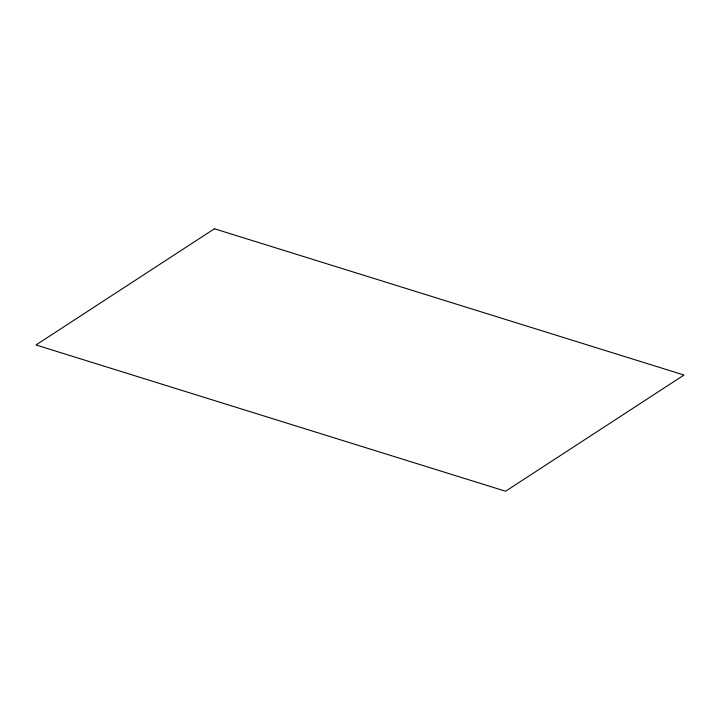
<?xml version="1.0" encoding="UTF-8"?>
<svg xmlns="http://www.w3.org/2000/svg" width="720" height="720" viewBox="0 0 720 720"><rect width="100%" height="100%" fill="white"/><g stroke="black" fill="none" stroke-linecap="round" stroke-linejoin="round"><path stroke-width="1.08" d="M214.425 228.762L36 344.961L505.575 491.238L684 375.039L214.425 228.762"/></g></svg>
